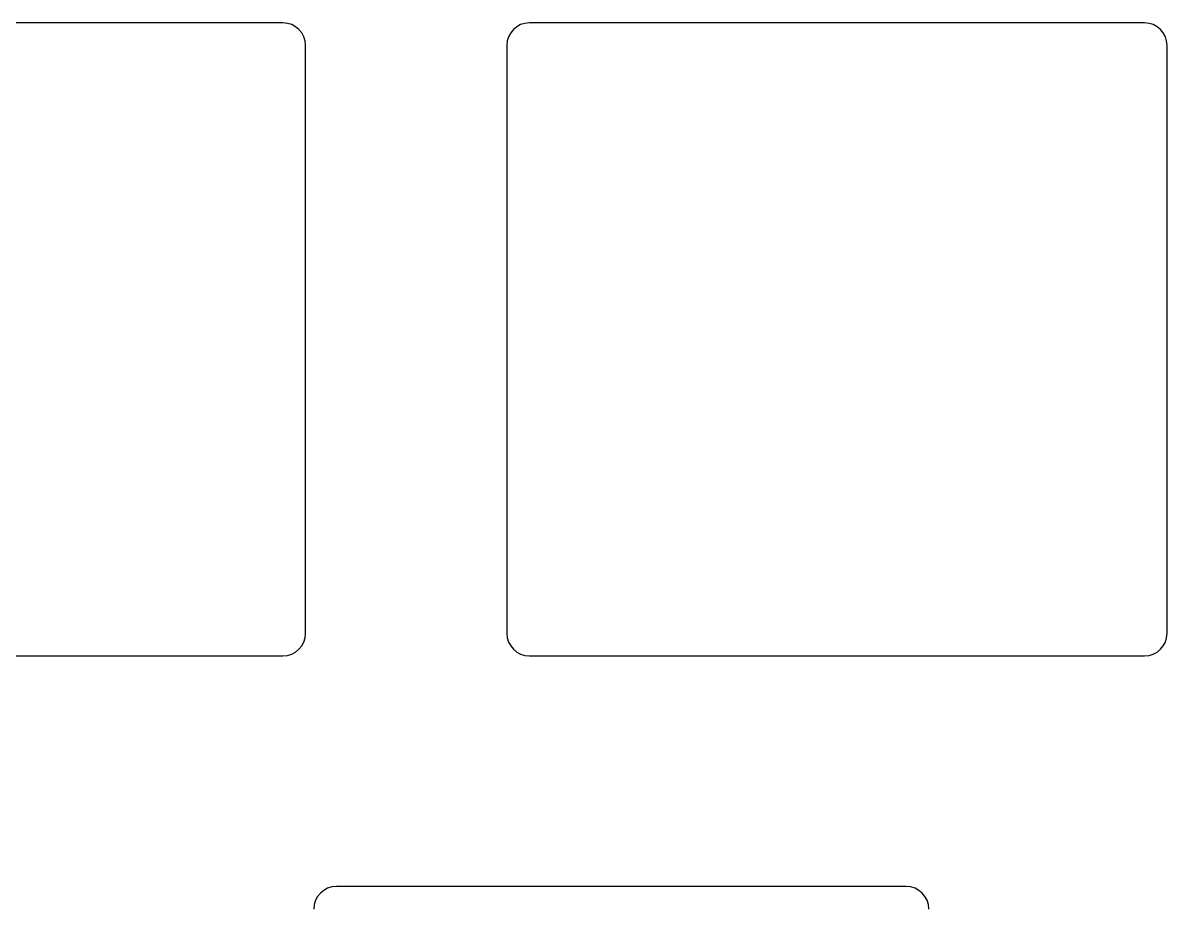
# Model space of a CAD drawing. Header units: millimetres. Extents: x -10 to 276, y -93 to 17.
# Drawn here: x 62.96 to 88.26, y -69.75 to -50.15 of the extents above; entities that cross this region are included whole.
import ezdxf

# ---------------------------------------------------------------- set-up
doc = ezdxf.new("R2010")
doc.units = ezdxf.units.MM
doc.layers.add('BLACK', color=7, linetype='CONTINUOUS')
doc.layers.add('Edge.Cuts', color=53, linetype='CONTINUOUS')

msp = doc.modelspace()

# ---------------------------------------------------------------- linework, layer by layer
at = {"layer": 'BLACK', "linetype": 'Continuous'}
for p, q in [((68.7125, -50.15), (55.1125, -50.15)), ((87.7625, -50.15), (74.1625, -50.15)), ((69.2125, -63.65), (69.2125, -50.65)), ((73.6625, -50.65), (73.6625, -63.65)), ((88.2625, -63.65), (88.2625, -50.65)), ((55.1125, -64.15), (68.7125, -64.15)), ((74.1625, -64.15), (87.7625, -64.15))]:
    msp.add_line(p, q, dxfattribs=at)
at = {"layer": 'BLACK'}
for centre, start, end in [((68.7125, -50.65), 0, 90), ((74.1625, -50.65), 90, 180), ((87.7625, -50.65), 0, 90), ((68.7125, -63.65), 270, 0), ((74.1625, -63.65), 180, 270), ((87.7625, -63.65), 270, 0)]:
    msp.add_arc(centre, 0.5, start, end, dxfattribs=at)
at = {"layer": 'Edge.Cuts', "linetype": 'CONTINUOUS'}
msp.add_line((82.4934, -69.25), (69.8934, -69.25), dxfattribs=at)
at = {"layer": 'Edge.Cuts'}
for centre, radius, start, end in [((69.893422, -69.750041), 0.500022, 90.0025208, 179.9953019), ((82.493422, -69.750041), 0.500041, 0.0046985, 90.0025208)]:
    msp.add_arc(centre, radius, start, end, dxfattribs=at)

doc.saveas('drawing.dxf')
